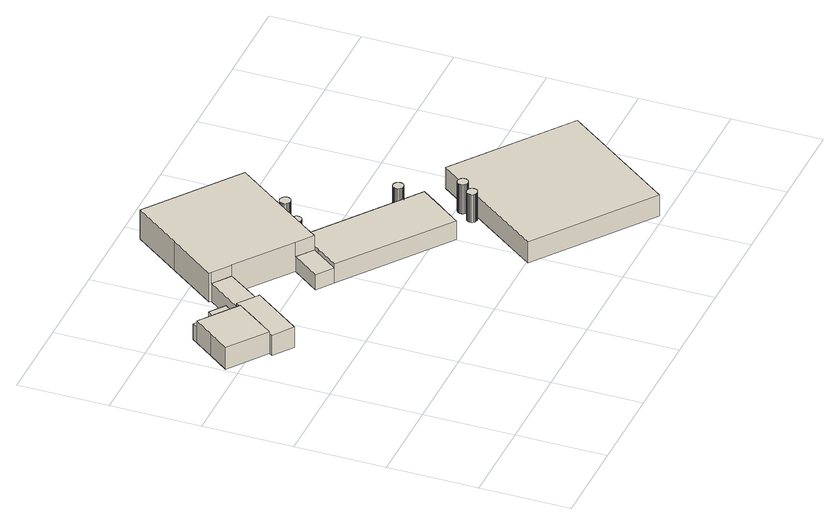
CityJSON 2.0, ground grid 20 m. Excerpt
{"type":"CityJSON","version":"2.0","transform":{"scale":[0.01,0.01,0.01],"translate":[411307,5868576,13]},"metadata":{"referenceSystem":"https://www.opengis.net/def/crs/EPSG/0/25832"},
"CityObjects":{
"building1":{"type":"Building","attributes":{"Gemeindeschluessel":"03454033","AbsoluteHoehe":"14.071","MittlereTraufHoehe":"18.675","Firsthoehe":"20.994","function":"31001_1000","roofType":"3100","measuredHeight":6.92},"address":[{"country":"Germany","locality":"Lorup","thoroughfareNumber":"12","thoroughfareName":"Hilkenbrooker Straße"}],"children":["building1-1","building1-2","building1-3"],"geometry":[{"type":"MultiSurface","lod":"1","boundaries":[[[0,1,2,3,4,5,6,7]],[[8,9,10,11,12,13,14,15]],[[8,15,7,6]],[[9,16,17,5]],[[4,18,19,5]],[[11,10,4,3]],[[2,20,21,3]],[[1,22,23,24,2]],[[0,25,22,1]],[[15,14,0,7]],[[18,10,9,19]],[[20,12,11,21]],[[22,13,26,23]],[[23,26,12,24]],[[14,13,22,25]]]}]},
"building1-1":{"type":"BuildingPart","attributes":{"AbsoluteHoehe":"14.071","MittlereTraufHoehe":"18.043","Firsthoehe":"20.963","roofType":"3100","measuredHeight":6.89},"parents":["building1"],"geometry":[{"type":"MultiSurface","lod":"1","boundaries":[[[27,28,29,25,30,31,32,33,34,35]],[[36,37,38,39,40,14,41,42,43,44]],[[36,44,35,34]],[[37,36,34,33]],[[38,37,33,32]],[[39,38,32,31]],[[40,39,31,30]],[[14,40,30,25]],[[28,45,20,24]],[[27,46,47,48]],[[44,43,27,35]],[[29,41,13,22]],[[22,13,14,25]],[[24,12,41,29]],[[45,42,12,20]],[[46,43,49,47]]]}]},
"building1-2":{"type":"BuildingPart","attributes":{"AbsoluteHoehe":"14.071","MittlereTraufHoehe":"17.902","Firsthoehe":"17.902","roofType":"1000","measuredHeight":3.83},"parents":["building1"],"geometry":[{"type":"MultiSurface","lod":"1","boundaries":[[[20,45,46,50,21]],[[51,43,42,12,11]],[[51,11,21,50]],[[43,51,50,46]],[[42,43,46,45]],[[12,42,45,20]],[[11,12,20,21]]]}]},
"building1-3":{"type":"BuildingPart","attributes":{"AbsoluteHoehe":"14.071","MittlereTraufHoehe":"17.902","Firsthoehe":"17.902","roofType":"1000","measuredHeight":3.83},"parents":["building1"],"geometry":[{"type":"MultiSurface","lod":"1","boundaries":[[[18,52,53,19]],[[54,55,10,9]],[[54,9,19,53]],[[55,54,53,52]],[[10,55,52,18]],[[9,10,18,19]]]}]},
"building2":{"type":"Building","attributes":{"Gemeindeschluessel":"03454033","BezugspunktDach":"2200","AbsoluteHoehe":"14.244","MittlereTraufHoehe":"19.473","Firsthoehe":"19.473","function":"51009_1610","measuredHeight":5.23},"address":[{"country":"Germany","locality":"Lorup"}],"geometry":[{"type":"MultiSurface","lod":"1","boundaries":[[[56,57,58,59]],[[60,61,62,63]],[[60,63,59,58]],[[61,60,58,57]],[[62,61,57,56]],[[63,62,56,59]]]}]},
"building3":{"type":"Building","attributes":{"Gemeindeschluessel":"03454033","AbsoluteHoehe":"13.904","MittlereTraufHoehe":"19.161","Firsthoehe":"23.987","function":"31001_2000","roofType":"3100","measuredHeight":10.08},"address":[{"country":"Germany","locality":"Lorup"}],"children":["building3-1","building3-2","building3-3"],"geometry":[{"type":"MultiSurface","lod":"1","boundaries":[[[64,65,66,67,68,69,70,71,72,73,74]],[[75,76,77,78,79,80,81,82,83,84,85]],[[75,85,74,73]],[[72,86,87,73]],[[77,76,72,71]],[[78,77,71,70]],[[79,78,70,69]],[[80,79,69,68]],[[81,80,68,67]],[[82,88,89,66]],[[65,90,91,66]],[[64,92,93,65]],[[85,84,64,74]],[[86,94,75,87]],[[90,83,82,91]],[[92,84,83,93]]]}]},
"building3-1":{"type":"BuildingPart","attributes":{"AbsoluteHoehe":"13.904","MittlereTraufHoehe":"18.255","Firsthoehe":"19.224","roofType":"3100","measuredHeight":5.32},"parents":["building3"],"geometry":[{"type":"MultiSurface","lod":"1","boundaries":[[[95,96,97,91,98,99]],[[100,82,101,102,103,104]],[[98,105,106,99]],[[90,93,105,98]],[[101,82,91,97]],[[102,101,97,96]],[[103,107,108,95]],[[104,109,110,99]],[[105,100,104,106]],[[91,82,83,90]],[[83,100,105,93]]]}]},
"building3-2":{"type":"BuildingPart","attributes":{"AbsoluteHoehe":"13.904","MittlereTraufHoehe":"17.544","Firsthoehe":"19.009","roofType":"2100","measuredHeight":5.11},"parents":["building3"],"geometry":[{"type":"MultiSurface","lod":"1","boundaries":[[[106,93,92,111]],[[84,83,104,112]],[[84,112,111,92]],[[112,104,106,111]],[[83,84,92,93]],[[106,104,100,105]],[[105,100,83,93]]]}]},
"building3-3":{"type":"BuildingPart","attributes":{"AbsoluteHoehe":"13.904","MittlereTraufHoehe":"18.105","Firsthoehe":"18.705","roofType":"5000","measuredHeight":4.8},"parents":["building3"],"geometry":[{"type":"MultiSurface","lod":"1","boundaries":[[[87,86,113,114,115]],[[116,117,76,75,118]],[[116,118,115,114]],[[117,119,120,113]],[[76,117,113,86]],[[118,75,87,115]],[[75,94,121,87]]]}]},
"building4":{"type":"Building","attributes":{"Gemeindeschluessel":"03454033","AbsoluteHoehe":"14.107","MittlereTraufHoehe":"19.163","Firsthoehe":"19.163","function":"51003_1201","roofType":"1000","measuredHeight":5.06},"address":[{"country":"Germany","locality":"Lorup"}],"geometry":[{"type":"MultiSurface","lod":"1","boundaries":[[[122,123,124,125,126,127,128,129,130,131,132,133,134,135,136,137,138,139,140,141,142,143,144,145,146,147,148,149,150,151,152,153,154,155,156,157,158]],[[159,160,161,162,163,164,165,166,167,168,169,170,171,172,173,174,175,176,177,178,179,180,181,182,183,184,185,186,187,188,189,190,191,192,193,194,195]],[[159,195,158,157]],[[160,159,157,156]],[[161,160,156,155]],[[162,161,155,154]],[[163,162,154,153]],[[164,163,153,152]],[[165,164,152,151]],[[166,165,151,150]],[[167,166,150,149]],[[168,167,149,148]],[[169,168,148,147]],[[170,169,147,146]],[[171,170,146,145]],[[172,171,145,144]],[[173,172,144,143]],[[174,173,143,142]],[[175,174,142,141]],[[176,175,141,140]],[[177,176,140,139]],[[178,177,139,138]],[[179,178,138,137]],[[180,179,137,136]],[[181,180,136,135]],[[182,181,135,134]],[[183,182,134,133]],[[184,183,133,132]],[[185,184,132,131]],[[186,185,131,130]],[[187,186,130,129]],[[188,187,129,128]],[[189,188,128,127]],[[190,189,127,126]],[[191,190,126,125]],[[192,191,125,124]],[[193,192,124,123]],[[194,193,123,122]],[[195,194,122,158]]]}]},
"building5":{"type":"Building","attributes":{"Gemeindeschluessel":"03454033","AbsoluteHoehe":"14.108","MittlereTraufHoehe":"21.164","Firsthoehe":"21.164","function":"51003_1201","roofType":"1000","measuredHeight":7.06},"address":[{"country":"Germany","locality":"Lorup"}],"geometry":[{"type":"MultiSurface","lod":"1","boundaries":[[[196,197,198,199,200,201,202,203,204,205,206,207,208,209,210,211,212,213,214,215,216,217,218,219,220,221,222,223,224,225,226,227,228,229,230,231,232,233,234,235,236,237]],[[238,239,240,241,242,243,244,245,246,247,248,249,250,251,252,253,254,255,256,257,258,259,260,261,262,263,264,265,266,267,268,269,270,271,272,273,274,275,276,277,278,279]],[[238,279,237,236]],[[239,238,236,235]],[[240,239,235,234]],[[241,240,234,233]],[[242,241,233,232]],[[243,242,232,231]],[[244,243,231,230]],[[245,244,230,229]],[[246,245,229,228]],[[247,246,228,227]],[[248,247,227,226]],[[249,248,226,225]],[[250,249,225,224]],[[251,250,224,223]],[[252,251,223,222]],[[253,252,222,221]],[[254,253,221,220]],[[255,254,220,219]],[[256,255,219,218]],[[257,256,218,217]],[[258,257,217,216]],[[259,258,216,215]],[[260,259,215,214]],[[261,260,214,213]],[[262,261,213,212]],[[263,262,212,211]],[[264,263,211,210]],[[265,264,210,209]],[[266,265,209,208]],[[267,266,208,207]],[[268,267,207,206]],[[269,268,206,205]],[[270,269,205,204]],[[271,270,204,203]],[[272,271,203,202]],[[273,272,202,201]],[[274,273,201,200]],[[275,274,200,199]],[[276,275,199,198]],[[277,276,198,197]],[[278,277,197,196]],[[279,278,196,237]]]}]},
"building6":{"type":"Building","attributes":{"Gemeindeschluessel":"03454033","AbsoluteHoehe":"14.176","MittlereTraufHoehe":"20.953","Firsthoehe":"20.953","function":"51003_1201","roofType":"1000","measuredHeight":6.78},"address":[{"country":"Germany","locality":"Lorup"}],"geometry":[{"type":"MultiSurface","lod":"1","boundaries":[[[280,281,282,283,284,285,286,287,288,289,290,291,292,293,294,295,296,297,298,299,300,301,302,303,304,305,306,307,308,309,310,311,312,313,314,315,316,317,318,319]],[[320,321,322,323,324,325,326,327,328,329,330,331,332,333,334,335,336,337,338,339,340,341,342,343,344,345,346,347,348,349,350,351,352,353,354,355,356,357,358,359]],[[320,359,319,318]],[[321,320,318,317]],[[322,321,317,316]],[[323,322,316,315]],[[324,323,315,314]],[[325,324,314,313]],[[326,325,313,312]],[[327,326,312,311]],[[328,327,311,310]],[[329,328,310,309]],[[330,329,309,308]],[[331,330,308,307]],[[332,331,307,306]],[[333,332,306,305]],[[334,333,305,304]],[[335,334,304,303]],[[336,335,303,302]],[[337,336,302,301]],[[338,337,301,300]],[[339,338,300,299]],[[340,339,299,298]],[[341,340,298,297]],[[342,341,297,296]],[[343,342,296,295]],[[344,343,295,294]],[[345,344,294,293]],[[346,345,293,292]],[[347,346,292,291]],[[348,347,291,290]],[[349,348,290,289]],[[350,349,289,288]],[[351,350,288,287]],[[352,351,287,286]],[[353,352,286,285]],[[354,353,285,284]],[[355,354,284,283]],[[356,355,283,282]],[[357,356,282,281]],[[358,357,281,280]],[[359,358,280,319]]]}]},
"building7":{"type":"Building","attributes":{"Gemeindeschluessel":"03454033","AbsoluteHoehe":"14.133","MittlereTraufHoehe":"20.854","Firsthoehe":"20.854","function":"51003_1201","roofType":"1000","measuredHeight":6.72},"address":[{"country":"Germany","locality":"Lorup"}],"geometry":[{"type":"MultiSurface","lod":"1","boundaries":[[[360,361,362,363,364,365,366,367,368,369,370,371,372,373,374,375,376,377,378,379,380,381,382,383,384,385,386,387,388,389,390,391,392,393,394,395,396,397,398,399]],[[400,401,402,403,404,405,406,407,408,409,410,411,412,413,414,415,416,417,418,419,420,421,422,423,424,425,426,427,428,429,430,431,432,433,434,435,436,437,438,439]],[[400,439,399,398]],[[401,400,398,397]],[[402,401,397,396]],[[403,402,396,395]],[[404,403,395,394]],[[405,404,394,393]],[[406,405,393,392]],[[407,406,392,391]],[[408,407,391,390]],[[409,408,390,389]],[[410,409,389,388]],[[411,410,388,387]],[[412,411,387,386]],[[413,412,386,385]],[[414,413,385,384]],[[415,414,384,383]],[[416,415,383,382]],[[417,416,382,381]],[[418,417,381,380]],[[419,418,380,379]],[[420,419,379,378]],[[421,420,378,377]],[[422,421,377,376]],[[423,422,376,375]],[[424,423,375,374]],[[425,424,374,373]],[[426,425,373,372]],[[427,426,372,371]],[[428,427,371,370]],[[429,428,370,369]],[[430,429,369,368]],[[431,430,368,367]],[[432,431,367,366]],[[433,432,366,365]],[[434,433,365,364]],[[435,434,364,363]],[[436,435,363,362]],[[437,436,362,361]],[[438,437,361,360]],[[439,438,360,399]]]}]},
"building8":{"type":"Building","attributes":{"Gemeindeschluessel":"03454033","AbsoluteHoehe":"14.2","MittlereTraufHoehe":"21.312","Firsthoehe":"21.312","function":"51003_1201","roofType":"1000","measuredHeight":7.11},"address":[{"country":"Germany","locality":"Lorup"}],"geometry":[{"type":"MultiSurface","lod":"1","boundaries":[[[440,441,442,443,444,445,446,447,448,449,450,451,452,453,454,455,456,457,458,459,460,461,462,463,464,465,466,467,468,469,470,471,472,473,474,475,476,477,478,479]],[[480,481,482,483,484,485,486,487,488,489,490,491,492,493,494,495,496,497,498,499,500,501,502,503,504,505,506,507,508,509,510,511,512,513,514,515,516,517,518,519]],[[480,519,479,478]],[[481,480,478,477]],[[482,481,477,476]],[[483,482,476,475]],[[484,483,475,474]],[[485,484,474,473]],[[486,485,473,472]],[[487,486,472,471]],[[488,487,471,470]],[[489,488,470,469]],[[490,489,469,468]],[[491,490,468,467]],[[492,491,467,466]],[[493,492,466,465]],[[494,493,465,464]],[[495,494,464,463]],[[496,495,463,462]],[[497,496,462,461]],[[498,497,461,460]],[[499,498,460,459]],[[500,499,459,458]],[[501,500,458,457]],[[502,501,457,456]],[[503,502,456,455]],[[504,503,455,454]],[[505,504,454,453]],[[506,505,453,452]],[[507,506,452,451]],[[508,507,451,450]],[[509,508,450,449]],[[510,509,449,448]],[[511,510,448,447]],[[512,511,447,446]],[[513,512,446,445]],[[514,513,445,444]],[[515,514,444,443]],[[516,515,443,442]],[[517,516,442,441]],[[518,517,441,440]],[[519,518,440,479]]]}]},
"building9":{"type":"Building","attributes":{"Gemeindeschluessel":"03454033","AbsoluteHoehe":"13.884","MittlereTraufHoehe":"17.402","Firsthoehe":"20.697","function":"31001_2720","roofType":"3100","measuredHeight":6.81},"address":[{"country":"Germany","locality":"Lorup"}],"geometry":[{"type":"MultiSurface","lod":"1","boundaries":[[[520,521,522,523]],[[524,525,526,527]],[[524,527,523,522]],[[525,524,522,521]],[[526,525,521,520]],[[527,526,520,523]]]}]}
},
"vertices":[
[874,5653,645],[1201,6097,645],[1529,6542,645],[1327,6693,645],[989,6946,645],[700,7162,645],[370,6720,645],[39,6278,645],[370,6720,107],[700,7162,107],[989,6946,107],[1327,6693,107],[1529,6542,107],[1201,6097,107],[874,5653,107],[39,6278,107],[369,6720,107],[369,6720,645],[989,6946,490],[700,7162,490],[1529,6542,490],[1327,6693,490],[1201,6097,610],[1220,6124,610],[1529,6542,610],[874,5653,610],[1220,6124,107],
[1613,6656,610],[1575,6604,610],[1221,6124,610],[824,5586,610],[1257,5263,610],[1657,5797,610],[2057,6332,610],[2017,6362,610],[1617,6661,610],[2017,6362,107],[2057,6332,107],[1657,5797,107],[1257,5263,107],[824,5586,107],[1221,6124,107],[1575,6604,107],[1613,6656,107],[1617,6661,107],[1575,6604,490],[1613,6656,490],[1575,6605,490],[1575,6605,610],[1575,6605,107],
[1412,6807,490],[1412,6807,107],
[1074,7059,490],[785,7275,490],[785,7275,107],[1074,7059,107],
[1327,6693,647],[1412,6807,647],[1074,7059,647],[989,6946,647],[1074,7059,124],[1412,6807,124],[1327,6693,124],[989,6946,124],
[3795,6236,799],[4162,5964,799],[4431,6325,799],[4949,7022,799],[5737,8080,799],[3730,9575,799],[2942,8516,799],[2153,7458,799],[2191,7429,799],[2580,7140,799],[2588,7150,799],[2580,7140,90],[2191,7429,90],[2153,7458,90],[2942,8516,90],[3730,9575,90],[5737,8080,90],[4949,7022,90],[4431,6325,90],[4162,5964,90],[3795,6236,90],[2588,7150,90],[2191,7429,534],[2580,7140,534],[4950,7022,90],[4950,7022,799],[4162,5964,550],[4431,6325,550],[3795,6236,454],[4162,5964,454],[2192,7429,90],
[6026,3621,550],[6390,4108,550],[6753,4596,550],[4067,5837,550],[3704,5349,550],[4067,5837,90],[6753,4596,90],[6390,4108,90],[6026,3621,90],[3704,5349,90],[4067,5837,454],[3704,5349,454],[6389,4108,90],[6389,4108,550],[6026,3620,90],[6026,3620,550],
[3338,5622,454],[3338,5622,90],
[1617,6661,534],[1817,6512,534],[2017,6362,534],[1817,6512,90],[1617,6661,90],[2017,6362,90],[1817,6511,90],[1817,6511,534],[2192,7429,534],
[4747,6534,616],[4763,6520,616],[4780,6510,616],[4797,6503,616],[4812,6500,616],[4826,6499,616],[4839,6500,616],[4855,6503,616],[4871,6510,616],[4888,6520,616],[4904,6534,616],[4914,6548,616],[4925,6569,616],[4930,6590,616],[4930,6610,616],[4928,6627,616],[4923,6642,616],[4918,6655,616],[4910,6667,616],[4900,6678,616],[4887,6690,616],[4870,6700,616],[4849,6707,616],[4826,6709,616],[4825,6709,616],[4802,6707,616],[4782,6700,616],[4765,6690,616],[4751,6678,616],[4741,6667,616],[4734,6655,616],[4728,6642,616],[4723,6627,616],[4721,6610,616],[4722,6590,616],[4727,6569,616],[4737,6548,616],[4727,6569,111],[4722,6590,111],[4721,6610,111],[4723,6627,111],[4728,6642,111],[4734,6655,111],[4741,6667,111],[4751,6678,111],[4765,6690,111],[4782,6700,111],[4802,6707,111],[4825,6709,111],[4826,6709,111],[4849,6707,111],[4870,6700,111],[4887,6690,111],[4900,6678,111],[4910,6667,111],[4918,6655,111],[4923,6642,111],[4928,6627,111],[4930,6610,111],[4930,6590,111],[4925,6569,111],[4914,6548,111],[4904,6534,111],[4888,6520,111],[4871,6510,111],[4855,6503,111],[4839,6500,111],[4826,6499,111],[4812,6500,111],[4797,6503,111],[4780,6510,111],[4763,6520,111],[4747,6534,111],[4737,6548,111],
[4987,6893,816],[4989,6890,816],[5004,6871,816],[5022,6857,816],[5040,6847,816],[5057,6841,816],[5074,6838,816],[5088,6837,816],[5103,6838,816],[5119,6841,816],[5136,6847,816],[5154,6857,816],[5172,6871,816],[5188,6890,816],[5190,6893,816],[5195,6902,816],[5204,6925,816],[5208,6947,816],[5208,6968,816],[5205,6986,816],[5200,7002,816],[5193,7015,816],[5186,7027,816],[5175,7040,816],[5161,7052,816],[5144,7063,816],[5123,7072,816],[5099,7077,816],[5088,7077,816],[5077,7077,816],[5053,7072,816],[5033,7063,816],[5015,7052,816],[5002,7040,816],[4991,7027,816],[4983,7015,816],[4977,7002,816],[4972,6986,816],[4969,6968,816],[4969,6947,816],[4973,6925,816],[4982,6902,816],[4973,6925,111],[4969,6947,111],[4969,6968,111],[4972,6986,111],[4977,7002,111],[4983,7015,111],[4991,7027,111],[5002,7040,111],[5015,7052,111],[5033,7063,111],[5053,7072,111],[5077,7077,111],[5088,7077,111],[5099,7077,111],[5123,7072,111],[5144,7063,111],[5161,7052,111],[5175,7040,111],[5186,7027,111],[5193,7015,111],[5200,7002,111],[5205,6986,111],[5208,6968,111],[5208,6947,111],[5204,6925,111],[5195,6902,111],[5190,6893,111],[5188,6890,111],[5172,6871,111],[5154,6857,111],[5136,6847,111],[5119,6841,111],[5103,6838,111],[5088,6837,111],[5074,6838,111],[5057,6841,111],[5040,6847,111],[5022,6857,111],[5004,6871,111],[4989,6890,111],[4987,6893,111],[4982,6902,111],
[6679,3509,795],[6694,3490,795],[6711,3476,795],[6729,3466,795],[6746,3460,795],[6762,3457,795],[6776,3456,795],[6791,3457,795],[6807,3460,795],[6823,3466,795],[6841,3476,795],[6858,3490,795],[6873,3509,795],[6877,3516,795],[6886,3538,795],[6891,3560,795],[6891,3580,795],[6888,3598,795],[6883,3613,795],[6877,3626,795],[6869,3638,795],[6859,3651,795],[6845,3663,795],[6828,3674,795],[6807,3682,795],[6784,3686,795],[6776,3686,795],[6769,3686,795],[6745,3682,795],[6724,3674,795],[6707,3663,795],[6694,3651,795],[6683,3638,795],[6675,3626,795],[6669,3613,795],[6664,3598,795],[6661,3580,795],[6662,3560,795],[6666,3538,795],[6675,3516,795],[6666,3538,118],[6662,3560,118],[6661,3580,118],[6664,3598,118],[6669,3613,118],[6675,3626,118],[6683,3638,118],[6694,3651,118],[6707,3663,118],[6724,3674,118],[6745,3682,118],[6769,3686,118],[6776,3686,118],[6784,3686,118],[6807,3682,118],[6828,3674,118],[6845,3663,118],[6859,3651,118],[6869,3638,118],[6877,3626,118],[6883,3613,118],[6888,3598,118],[6891,3580,118],[6891,3560,118],[6886,3538,118],[6877,3516,118],[6873,3509,118],[6858,3490,118],[6841,3476,118],[6823,3466,118],[6807,3460,118],[6791,3457,118],[6776,3456,118],[6762,3457,118],[6746,3460,118],[6729,3466,118],[6711,3476,118],[6694,3490,118],[6679,3509,118],[6675,3516,118],
[6348,4975,785],[6363,4956,785],[6380,4942,785],[6398,4932,785],[6415,4926,785],[6431,4923,785],[6445,4922,785],[6460,4923,785],[6476,4926,785],[6492,4932,785],[6510,4942,785],[6527,4956,785],[6542,4975,785],[6546,4982,785],[6555,5004,785],[6560,5026,785],[6560,5046,785],[6557,5064,785],[6552,5079,785],[6546,5092,785],[6538,5105,785],[6528,5117,785],[6514,5129,785],[6497,5140,785],[6476,5148,785],[6453,5152,785],[6445,5152,785],[6438,5152,785],[6414,5148,785],[6393,5140,785],[6376,5129,785],[6363,5117,785],[6352,5105,785],[6344,5092,785],[6338,5079,785],[6333,5064,785],[6330,5046,785],[6331,5026,785],[6335,5004,785],[6344,4982,785],[6335,5004,113],[6331,5026,113],[6330,5046,113],[6333,5064,113],[6338,5079,113],[6344,5092,113],[6352,5105,113],[6363,5117,113],[6376,5129,113],[6393,5140,113],[6414,5148,113],[6438,5152,113],[6445,5152,113],[6453,5152,113],[6476,5148,113],[6497,5140,113],[6514,5129,113],[6528,5117,113],[6538,5105,113],[6546,5092,113],[6552,5079,113],[6557,5064,113],[6560,5046,113],[6560,5026,113],[6555,5004,113],[6546,4982,113],[6542,4975,113],[6527,4956,113],[6510,4942,113],[6492,4932,113],[6476,4926,113],[6460,4923,113],[6445,4922,113],[6431,4923,113],[6415,4926,113],[6398,4932,113],[6380,4942,113],[6363,4956,113],[6348,4975,113],[6344,4982,113],
[6888,3790,831],[6903,3771,831],[6920,3757,831],[6938,3747,831],[6955,3741,831],[6971,3738,831],[6985,3737,831],[6999,3738,831],[7015,3741,831],[7032,3747,831],[7050,3757,831],[7067,3771,831],[7082,3790,831],[7086,3796,831],[7095,3819,831],[7099,3841,831],[7100,3861,831],[7097,3879,831],[7092,3894,831],[7086,3907,831],[7078,3919,831],[7067,3932,831],[7054,3944,831],[7037,3954,831],[7016,3962,831],[6992,3967,831],[6985,3967,831],[6978,3967,831],[6954,3962,831],[6933,3954,831],[6916,3944,831],[6902,3932,831],[6892,3919,831],[6884,3907,831],[6878,3894,831],[6873,3879,831],[6870,3861,831],[6870,3841,831],[6875,3819,831],[6884,3796,831],[6875,3819,120],[6870,3841,120],[6870,3861,120],[6873,3879,120],[6878,3894,120],[6884,3907,120],[6892,3919,120],[6902,3932,120],[6916,3944,120],[6933,3954,120],[6954,3962,120],[6978,3967,120],[6985,3967,120],[6992,3967,120],[7016,3962,120],[7037,3954,120],[7054,3944,120],[7067,3932,120],[7078,3919,120],[7086,3907,120],[7092,3894,120],[7097,3879,120],[7100,3861,120],[7099,3841,120],[7095,3819,120],[7086,3796,120],[7082,3790,120],[7067,3771,120],[7050,3757,120],[7032,3747,120],[7015,3741,120],[6999,3738,120],[6985,3737,120],[6971,3738,120],[6955,3741,120],[6938,3747,120],[6920,3757,120],[6903,3771,120],[6888,3790,120],[6884,3796,120],
[5773,1969,605],[8287,99,605],[10149,2608,605],[7636,4476,605],[10149,2608,88],[8287,99,88],[5773,1969,88],[7636,4476,88]
]}
